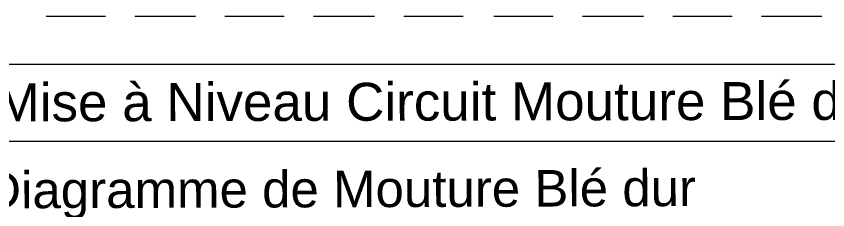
# Model space of a CAD drawing. Header units: millimetres. Extents: x 7 to 416, y 7 to 290.
# Drawn here: x 349.31 to 374.87, y 23.06 to 29.15 of the extents above; entities that cross this region are included whole.
import ezdxf

# ---------------------------------------------------------------- set-up
doc = ezdxf.new("R2010")
doc.units = ezdxf.units.MM
doc.header["$MEASUREMENT"] = 0
doc.layers.get('0').update_dxf_attribs({"linetype": 'CONTINUOUS'})
doc.styles.add('Arial$001', font='arial.ttf', dxfattribs={"height": 1.786464})

msp = doc.modelspace()

# ---------------------------------------------------------------- linework, layer by layer
at = {"color": 0, "linetype": 'Continuous', "lineweight": 20, "true_color": 0xbababa}
for points in [[(350.253, 29.155), (352.123, 29.155), (352.123, 29.155)], [(353.049, 29.155), (354.952, 29.155), (354.952, 29.155)], [(355.879, 29.155), (357.749, 29.155), (357.749, 29.155)], [(358.675, 29.155), (360.595, 29.155), (360.595, 29.155)], [(361.521, 29.155), (363.391, 29.155), (363.391, 29.155)], [(364.351, 29.155), (366.22, 29.155), (366.22, 29.155)], [(367.147, 29.155), (369.066, 29.155), (369.066, 29.155)], [(369.993, 29.155), (371.863, 29.155), (371.863, 29.155)], [(372.789, 29.155), (374.692, 29.155), (374.692, 29.155)]]:
    msp.add_lwpolyline(points, dxfattribs=at)
at = {"color": 0, "linetype": 'Continuous', "lineweight": 15, "true_color": 0x000007}
msp.add_lwpolyline([(331.82, 6.585), (413.063, 6.585), (413.063, 27.632), (331.82, 27.632)], close=True, dxfattribs=at)
msp.add_lwpolyline([(331.82, 25.217), (413.063, 25.217), (413.063, 25.217)], dxfattribs=at)

# ---------------------------------------------------------------- texts
at = {"color": 0, "true_color": 0x000007, "style": 'Arial$001'}
for s, height, rotation, p in [('Projet    : Mise à Niveau Circuit Mouture Blé dur', 1.19514, 0.1088, (341.517, 25.829)), ('Titre      : Diagramme de Mouture Blé dur', 1.15062, 0.1895, (341.517, 23.082))]:
    msp.add_text(s, height=height, rotation=rotation, dxfattribs=at).set_placement(p)

doc.saveas('drawing.dxf')
